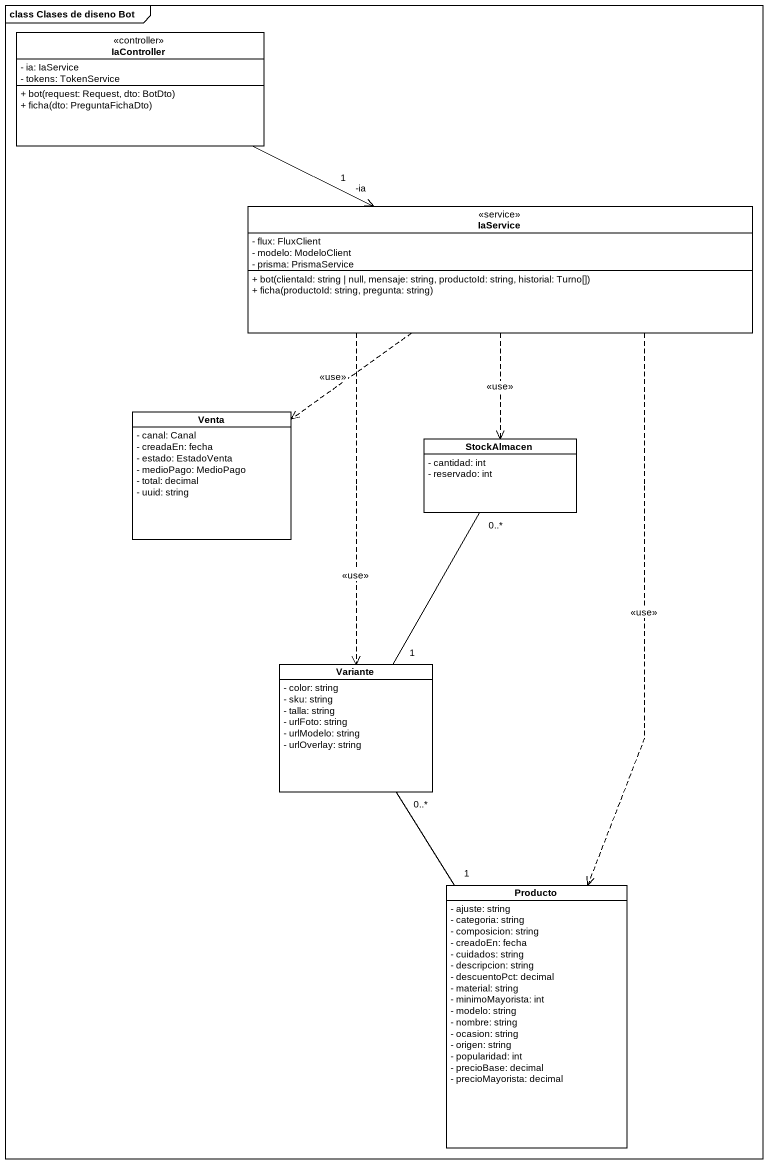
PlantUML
@startuml
mainframe class Clases de diseno Bot
hide circle
hide empty members
skinparam classAttributeIconSize 0
class IaController <<controller>> {
  - ia: IaService
  - tokens: TokenService
  + bot(request: Request, dto: BotDto)
  + ficha(dto: PreguntaFichaDto)
}
class IaService <<service>> {
  - flux: FluxClient
  - modelo: ModeloClient
  - prisma: PrismaService
  + bot(clientaId: string | null, mensaje: string, productoId: string, historial: Turno[])
  + ficha(productoId: string, pregunta: string)
}
class Venta {
  - canal: Canal
  - creadaEn: fecha
  - estado: EstadoVenta
  - medioPago: MedioPago
  - total: decimal
  - uuid: string
}
class StockAlmacen {
  - cantidad: int
  - reservado: int
}
class Variante {
  - color: string
  - sku: string
  - talla: string
  - urlFoto: string
  - urlModelo: string
  - urlOverlay: string
}
class Producto {
  - ajuste: string
  - categoria: string
  - composicion: string
  - creadoEn: fecha
  - cuidados: string
  - descripcion: string
  - descuentoPct: decimal
  - material: string
  - minimoMayorista: int
  - modelo: string
  - nombre: string
  - ocasion: string
  - origen: string
  - popularidad: int
  - precioBase: decimal
  - precioMayorista: decimal
}
IaController -right-> "-ia\n1" IaService
IaService ..> Venta : <<use>>
IaService ..> StockAlmacen : <<use>>
IaService ..> Variante : <<use>>
IaService ..> Producto : <<use>>
StockAlmacen "0..*" -- "1" Variante
Variante "0..*" -- "1" Producto
@enduml
